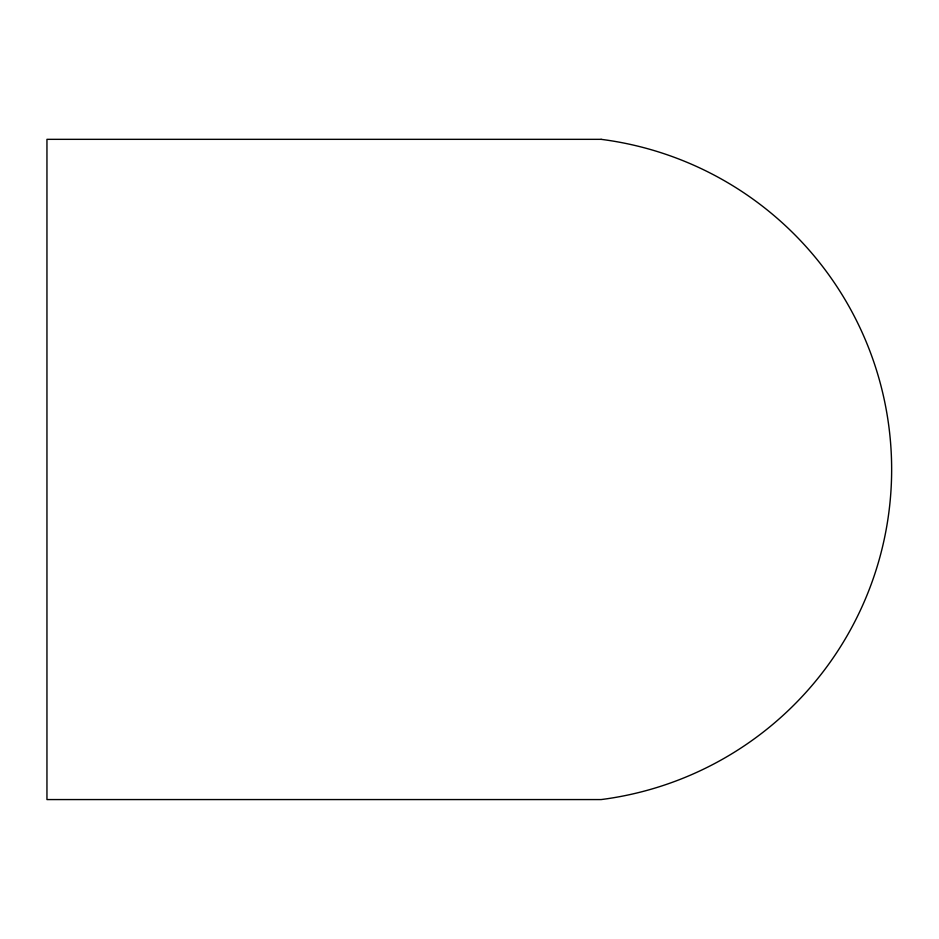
<?xml version="1.0" encoding="UTF-8"?>
<svg xmlns="http://www.w3.org/2000/svg" width="939" height="939" viewBox="0 0 939 939"><rect width="100%" height="100%" fill="white"/><g stroke="black" fill="none" stroke-linecap="round" stroke-linejoin="round"><path stroke-width="1.41" d="M601.136 139.336L46.95 139.336L46.95 799.57L601.136 799.57A332.817 332.817 0 0 0 601.136 139.336"/></g></svg>
